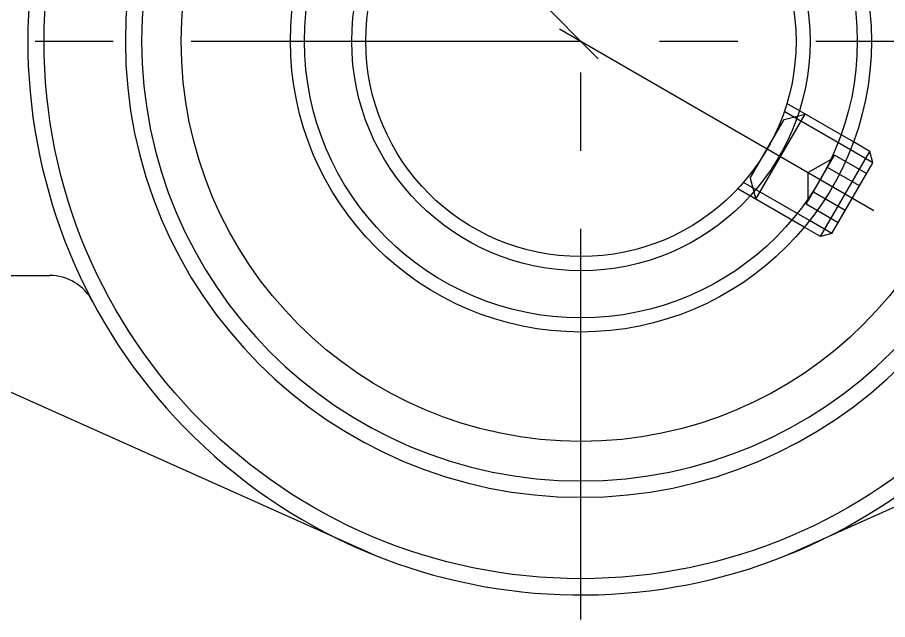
# Model space of a CAD drawing. Extents: x -87 to 205, y -109 to 47.
# Drawn here: x -45.8 to 24.9, y -47 to 1.9 of the extents above; entities that cross this region are included whole.
import ezdxf

# ---------------------------------------------------------------- set-up
doc = ezdxf.new("R2010")
doc.units = 0
doc.linetypes.add('CENTER', pattern=[50.8, 31.75, -6.35, 6.35, -6.35])
doc.linetypes.add('DASHED', pattern=[19.05, 12.7, -6.35])
doc.layers.get('0').update_dxf_attribs({"linetype": 'CONTINUOUS'})
doc.layers.add('CENTER', color=1, linetype='CENTER')

msp = doc.modelspace()

# ---------------------------------------------------------------- linework, layer by layer
at = {"color": 3, "linetype": 'DASHED'}
for p, q in [((22.168, -8.18), (16.754, -5.054)), ((13.78, -11.132), (16.53, -6.368)), ((14.238, -12.839), (18.238, -5.911)), ((16.53, -6.368), (18.238, -5.911)), ((21.922, -8.819), (16.541, -5.713)), ((18.331, -13.25), (20.64, -9.25)), ((20.486, -9.518), (18.486, -10.673)), ((23.238, -10.75), (20.64, -9.25)), ((22.661, -11.75), (20.063, -10.25)), ((13.78, -11.132), (14.238, -12.839)), ((18.486, -12.982), (18.486, -10.673)), ((18.168, -15.108), (12.754, -11.982)), ((18.598, -14.575), (13.218, -11.469)), ((21.506, -13.75), (18.908, -12.25)), ((20.929, -14.75), (18.331, -13.25))]:
    msp.add_line(p, q, dxfattribs=at)
at = {"color": 7, "linetype": 'CONTINUOUS'}
for p, q in [((23.498, -8.948), (22.168, -8.18)), ((19.498, -15.876), (23.498, -8.948)), ((23.745, -9.872), (23.498, -8.948)), ((20.422, -15.628), (23.745, -9.872)), ((19.498, -15.876), (18.168, -15.108)), ((20.422, -15.628), (19.498, -15.876)), ((-67.652, -19.028), (-16.818, -41.739)), ((-67.652, -19.028), (-43.234, -19.028)), ((67.652, -19.028), (16.818, -41.739))]:
    msp.add_line(p, q, dxfattribs=at)
at = {"color": 3, "linetype": 'CONTINUOUS'}
for p, q in [((23.745, -9.872), (21.922, -8.819)), ((20.422, -15.628), (18.598, -14.575))]:
    msp.add_line(p, q, dxfattribs=at)
at = {"color": 7, "linetype": 'CONTINUOUS'}
for radius in [43.676, 32.52, 23.629, 22.482, 18.647, 17.5]:
    msp.add_circle((0, 0), radius, dxfattribs=at)
for centre, radius, start, end in [((0, 0), 45, 141.92887, 128.27298), ((0, 0), 37.059, 90, 270), ((0, 0), 37.059, 270, 90), ((0, 0), 35.735, 90, 270), ((0, 0), 35.735, 270, 90), ((-43.234, -22.999), 3.971, 28.01112, 90)]:
    msp.add_arc(centre, radius, start, end, dxfattribs=at)
at = {"layer": 'CENTER', "color": 1, "linetype": 'CENTER'}
for p, q in [((0, -47), (0, 47)), ((1.411, -1.417), (-40.975, 41.151)), ((-1.732, 1), (23.816, -13.75)), ((-82.5, 0), (82.5, 0))]:
    msp.add_line(p, q, dxfattribs=at)

doc.saveas('drawing.dxf')
